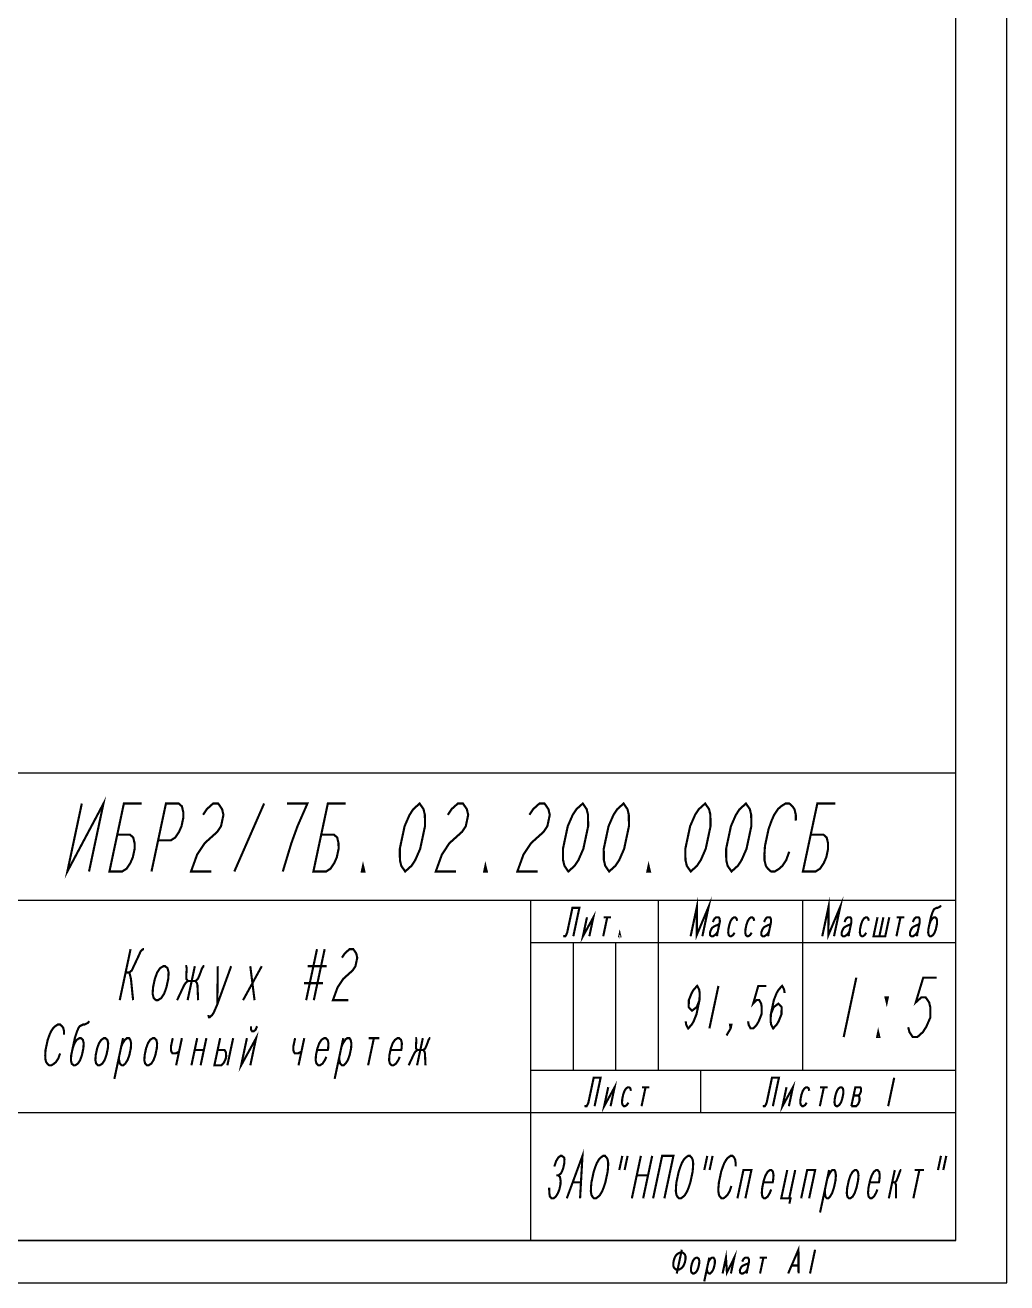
# Model space of a CAD drawing. Header units: millimetres. Extents: x 0 to 841, y 0 to 594.
# Drawn here: x 725.5 to 841, y 0 to 148 of the extents above; entities that cross this region are included whole.
import ezdxf

# ---------------------------------------------------------------- set-up
doc = ezdxf.new("R2010")
doc.units = ezdxf.units.MM
doc.header["$LTSCALE"] = 46.255
doc.layers.get('0').update_dxf_attribs({"linetype": 'CONTINUOUS'})

msp = doc.modelspace()

# ---------------------------------------------------------------- linework, layer by layer
at = {"color": 7, "linetype": 'Continuous'}
for p, q in [((841, 0), (841, 594)), ((835, 5), (835, 589)), ((835, 60), (650, 60)), ((835, 5), (835, 60)), ((835, 45), (650, 45)), ((785, 5), (785, 45)), ((800, 25), (800, 45)), ((817, 25), (817, 45)), ((835, 40), (785, 40)), ((790, 25), (790, 40)), ((795, 25), (795, 40)), ((835, 25), (785, 25)), ((805, 20), (805, 25)), ((835, 20), (650, 20)), ((20, 5), (835, 5)), ((835, 5), (650, 5)), ((0, 0), (841, 0))]:
    msp.add_line(p, q, dxfattribs=at)
at = {"color": 2, "linetype": 'Continuous', "const_width": 0.25}
for points in [[(732.1504541, 56.4106324), (730.4499751, 48.4106353), (734.700454, 56.4106324), (732.999975, 48.4106353)], [(736.3210626, 52.7439746), (737.8210958, 52.7439746), (738.2002233, 52.4106339), (738.3585268, 51.7439653), (738.3668423, 51.0773096), (738.1542825, 50.0773003), (737.8625709, 49.4106382), (737.4208713, 48.7439696), (736.9000201, 48.4106353), (735.3999869, 48.4106353), (737.1004659, 56.4106324), (739.2004507, 56.4106324)], [(741.1293508, 52.077306), (742.6293839, 52.077306), (743.1502352, 52.4106339), (743.5919347, 53.0773024), (743.8836463, 53.743971), (744.0962062, 54.7439674), (744.0878906, 55.410636), (743.9295872, 56.0773046), (743.5504596, 56.4106324), (742.0504778, 56.4106324), (740.3499988, 48.4106353)], [(746.4170664, 55.0773081), (746.8587659, 55.7439767), (747.6004413, 56.4106324), (748.2004443, 56.4106324), (748.6587236, 55.7439767), (748.817027, 55.0773081), (748.533631, 53.743971), (748.0919315, 53.0773024), (747.3502048, 52.4106339), (746.6085294, 51.7439653), (745.7251304, 50.410641), (744.9999835, 48.4106353), (747.3999954, 48.4106353)], [(750.0999832, 48.4106353), (753.6004712, 56.4106324)], [(755.799986, 48.4106353), (756.8085289, 51.7439653), (757.5336245, 53.743971), (758.1170477, 55.0773081), (758.7004709, 56.4106324), (756.300459, 56.4106324)], [(760.3210796, 52.7439746), (761.8210614, 52.7439746), (762.2002403, 52.4106339), (762.3585438, 51.7439653), (762.366808, 51.0773096), (762.1542481, 50.0773003), (761.8625365, 49.4106382), (761.420837, 48.7439696), (760.8999857, 48.4106353), (759.4000039, 48.4106353), (761.1004316, 56.4106324), (763.2004677, 56.4106324)], [(770.2000064, 48.4106353), (769.7417271, 49.0773039), (769.5834236, 49.7439724), (769.5667925, 51.0773096), (770.133636, 53.743971), (770.7170592, 55.0773081), (771.1587587, 55.7439767), (771.9004341, 56.4106324), (772.3587647, 55.7439767), (772.5170682, 55.0773081), (772.5336479, 53.743971), (771.9668045, 51.0773096), (771.3834326, 49.7439724), (770.9416818, 49.0773039), (770.2000064, 48.4106353)], [(775.217056, 55.0773081), (775.6587555, 55.7439767), (776.4004308, 56.4106324), (777.0004338, 56.4106324), (777.4587645, 55.7439767), (777.6170679, 55.0773081), (777.3336205, 53.743971), (776.891921, 53.0773024), (776.1502457, 52.4106339), (775.408519, 51.7439653), (774.5251199, 50.410641), (773.8000244, 48.4106353), (776.199985, 48.4106353)], [(784.8170525, 55.0773081), (785.258752, 55.7439767), (786.0004274, 56.4106324), (786.6004304, 56.4106324), (787.058761, 55.7439767), (787.2170645, 55.0773081), (786.9336171, 53.743971), (786.4919175, 53.0773024), (785.7502422, 52.4106339), (785.0085155, 51.7439653), (784.1251165, 50.410641), (783.4000209, 48.4106353), (785.7999815, 48.4106353)], [(789.3999995, 48.4106353), (788.9417202, 49.0773039), (788.7834167, 49.7439724), (788.7668369, 51.0773096), (789.333629, 53.743971), (789.9170522, 55.0773081), (790.3587518, 55.7439767), (791.1004271, 56.4106324), (791.5587578, 55.7439767), (791.7170612, 55.0773081), (791.733641, 53.743971), (791.1667975, 51.0773096), (790.5834257, 49.7439724), (790.1417261, 49.0773039), (789.3999995, 48.4106353)], [(794.2000234, 48.4106353), (793.7416927, 49.0773039), (793.5833893, 49.7439724), (793.5668095, 51.0773096), (794.133653, 53.743971), (794.7170248, 55.0773081), (795.1587244, 55.7439767), (795.900451, 56.4106324), (796.3587303, 55.7439767), (796.5170338, 55.0773081), (796.5336136, 53.743971), (795.9668215, 51.0773096), (795.3833983, 49.7439724), (794.9416987, 49.0773039), (794.2000234, 48.4106353)], [(803.8000199, 48.4106353), (803.3416893, 49.0773039), (803.1833858, 49.7439724), (803.166806, 51.0773096), (803.7336495, 53.743971), (804.3170214, 55.0773081), (804.7587722, 55.7439767), (805.5004476, 56.4106324), (805.9587269, 55.7439767), (806.1170303, 55.0773081), (806.1336101, 53.743971), (805.566818, 51.0773096), (804.9833948, 49.7439724), (804.5416953, 49.0773039), (803.8000199, 48.4106353)], [(808.5999925, 48.4106353), (808.1417132, 49.0773039), (807.9834097, 49.7439724), (807.96683, 51.0773096), (808.5336221, 53.743971), (809.1170453, 55.0773081), (809.5587448, 55.7439767), (810.3004715, 56.4106324), (810.7587508, 55.7439767), (810.9170543, 55.0773081), (810.933634, 53.743971), (810.3668419, 51.0773096), (809.7834187, 49.7439724), (809.3417192, 49.0773039), (808.5999925, 48.4106353)], [(816.1753575, 54.4106396), (816.1670419, 55.0773081), (816.0087385, 55.7439767), (815.7795988, 56.0773046), (815.4004713, 56.4106324), (814.9504562, 56.4106324), (814.4296049, 56.0773046), (814.0587416, 55.7439767), (813.6170421, 55.0773081), (813.3253304, 54.4106396), (812.9627827, 53.4106431), (812.5376629, 51.4106374), (812.4750909, 50.410641), (812.4834065, 49.7439724), (812.64171, 49.0773039), (812.8708496, 48.7439696), (813.2499772, 48.4106353), (813.6999922, 48.4106353), (814.2208435, 48.7439696), (814.5917068, 49.0773039), (815.0334064, 49.7439724), (815.3959542, 50.7439689)], [(817.9210587, 52.7439746), (819.4210919, 52.7439746), (819.8002194, 52.4106339), (819.9585229, 51.7439653), (819.9668384, 51.0773096), (819.7542786, 50.0773003), (819.462567, 49.4106382), (819.0208674, 48.7439696), (818.5000162, 48.4106353), (816.999983, 48.4106353), (818.700462, 56.4106324), (820.8004468, 56.4106324)], [(765.3999825, 48.4106353), (765.1000067, 48.4106353), (765.241679, 49.0773039), (765.3999825, 48.4106353)], [(779.8000029, 48.4106353), (779.4999758, 48.4106353), (779.6416995, 49.0773039), (779.8000029, 48.4106353)], [(798.999996, 48.4106353), (798.7000201, 48.4106353), (798.8416925, 49.0773039), (798.999996, 48.4106353)], [(803.7890865, 40.7875778), (804.5308132, 44.2771645), (804.509665, 40.9271649), (805.9126833, 44.2771645), (805.1709567, 40.7875778)], [(819.2790602, 40.7875778), (820.0207869, 44.2771645), (819.99969, 40.9271649), (821.402657, 44.2771645), (820.6609304, 40.7875778)], [(831.8870279, 42.1834099), (832.0388124, 42.6021647), (832.2238077, 42.8813324), (832.4419113, 43.020913), (832.5675172, 43.020913), (832.7262827, 42.8813324), (832.7926017, 42.6021647), (832.7663718, 42.1834099), (832.6476956, 41.6250809), (832.4958597, 41.2063326), (832.3109157, 40.9271649), (832.0928121, 40.7875778), (831.9672062, 40.7875778), (831.8084408, 40.9271649), (831.7421217, 41.2063326), (831.7683516, 41.6250809), (831.8870279, 42.1834099), (832.0650423, 43.020913), (832.2464958, 43.5792484), (832.3686626, 43.8584097), (832.4611603, 43.9979968), (832.7420411, 44.1375774), (832.8676984, 44.1375774), (833.1486306, 44.2771645), (833.2410769, 44.4167451)], [(788.8865398, 40.9271649), (788.9196993, 40.7875778), (789.0453052, 40.7875778), (789.1378029, 40.9271649), (789.2599697, 41.2063326), (789.8830201, 44.1375774), (790.6995867, 44.1375774), (789.9874778, 40.7875778)], [(791.5928412, 43.020913), (791.1181362, 40.7875778), (792.3465793, 43.020913), (791.8718742, 40.7875778)], [(793.9797126, 43.020913), (793.5050075, 40.7875778)], [(793.540015, 43.020913), (794.4194102, 43.020913)], [(806.4063294, 42.4625776), (806.5284962, 42.7417453), (806.6209938, 42.8813324), (806.7762688, 43.020913), (807.0903092, 43.020913), (807.1862974, 42.8813324), (807.2194569, 42.7417453), (807.2228961, 42.4625776), (806.8965363, 40.9271649), (806.9296959, 40.7875778)], [(809.2625674, 42.6021647), (809.1962997, 42.8813324), (809.0375342, 43.020913), (808.911877, 43.020913), (808.6937734, 42.8813324), (808.5088294, 42.6021647), (808.3569936, 42.1834099), (808.2383173, 41.6250809), (808.2121387, 41.2063326), (808.2784065, 40.9271649), (808.4371719, 40.7875778), (808.5628292, 40.7875778), (808.7809327, 40.9271649), (808.9658768, 41.2063326)], [(811.2725698, 42.6021647), (811.206302, 42.8813324), (811.0475366, 43.020913), (810.9218793, 43.020913), (810.7037758, 42.8813324), (810.5188317, 42.6021647), (810.3669959, 42.1834099), (810.2483196, 41.6250809), (810.2221411, 41.2063326), (810.2884088, 40.9271649), (810.4471743, 40.7875778), (810.5728315, 40.7875778), (810.7909351, 40.9271649), (810.9758791, 41.2063326)], [(812.4363364, 42.4625776), (812.5585031, 42.7417453), (812.6510008, 42.8813324), (812.8062758, 43.020913), (813.1203162, 43.020913), (813.2163043, 42.8813324), (813.2494125, 42.7417453), (813.252903, 42.4625776), (812.9265433, 40.9271649), (812.9597028, 40.7875778)], [(821.8963544, 42.4625776), (822.0185212, 42.7417453), (822.1109675, 42.8813324), (822.2662938, 43.020913), (822.5803342, 43.020913), (822.6762711, 42.8813324), (822.7094306, 42.7417453), (822.7129211, 42.4625776), (822.3865613, 40.9271649), (822.4196696, 40.7875778)], [(824.7525925, 42.6021647), (824.6862734, 42.8813324), (824.5275079, 43.020913), (824.401902, 43.020913), (824.1837985, 42.8813324), (823.9988031, 42.6021647), (823.8470186, 42.1834099), (823.7283423, 41.6250809), (823.7021124, 41.2063326), (823.7684315, 40.9271649), (823.927197, 40.7875778), (824.0528029, 40.7875778), (824.2709064, 40.9271649), (824.4559018, 41.2063326)], [(825.7837722, 43.020913), (825.3090671, 40.7875778), (826.6909373, 40.7875778), (827.1656424, 43.020913)], [(826.474733, 43.020913), (825.9999766, 40.7875778)], [(828.4847353, 43.020913), (828.0099789, 40.7875778)], [(828.0450377, 43.020913), (828.9243816, 43.020913)], [(829.9363637, 42.4625776), (830.0584791, 42.7417453), (830.1509768, 42.8813324), (830.3062518, 43.020913), (830.6203435, 43.020913), (830.7162803, 42.8813324), (830.7494399, 42.7417453), (830.7529304, 42.4625776), (830.4265193, 40.9271649), (830.4596788, 40.7875778)], [(795.5150098, 40.7875778), (795.3893526, 40.7875778), (795.4486907, 41.0667455), (795.5150098, 40.7875778)], [(807.193227, 42.322997), (807.1007806, 42.1834099), (806.7570198, 42.0438293), (806.4760876, 41.9042486), (806.3208127, 41.7646616), (806.228315, 41.6250809), (806.1061996, 41.3459132), (806.0765305, 41.2063326), (806.0799697, 40.9271649), (806.2387351, 40.7875778), (806.4271696, 40.7875778), (806.6452732, 40.9271649), (806.8005995, 41.0667455), (806.9855435, 41.3459132)], [(813.2232339, 42.322997), (813.1307363, 42.1834099), (812.7870268, 42.0438293), (812.5060946, 41.9042486), (812.3508196, 41.7646616), (812.258322, 41.6250809), (812.1361552, 41.3459132), (812.1064861, 41.2063326), (812.1099766, 40.9271649), (812.2687421, 40.7875778), (812.4571766, 40.7875778), (812.6752802, 40.9271649), (812.8306064, 41.0667455), (813.0155505, 41.3459132)], [(822.683252, 42.322997), (822.5907543, 42.1834099), (822.2470449, 42.0438293), (821.9661127, 41.9042486), (821.8107864, 41.7646616), (821.71834, 41.6250809), (821.5961733, 41.3459132), (821.5665042, 41.2063326), (821.5699947, 40.9271649), (821.7287601, 40.7875778), (821.9171946, 40.7875778), (822.1352982, 40.9271649), (822.2905732, 41.0667455), (822.4755685, 41.3459132)], [(830.7232613, 42.322997), (830.6307636, 42.1834099), (830.2870028, 42.0438293), (830.0061219, 41.9042486), (829.8507957, 41.7646616), (829.7583493, 41.6250809), (829.6361826, 41.3459132), (829.6065135, 41.2063326), (829.610004, 40.9271649), (829.7687694, 40.7875778), (829.9572039, 40.7875778), (830.1753075, 40.9271649), (830.3305825, 41.0667455), (830.5155778, 41.3459132)], [(737.8878255, 39.2667558), (736.6125176, 33.266758)], [(737.3033243, 36.5167528), (737.7532881, 36.5167528), (738.0314484, 36.7667583), (738.8534048, 38.5167585), (739.0721757, 39.0167567), (739.350336, 39.2667558), (739.4628526, 39.2667558)], [(759.825329, 39.2667558), (758.5500211, 33.266758)], [(760.7253591, 39.2667558), (759.4499999, 33.266758)], [(762.762772, 38.2667529), (763.0940594, 38.7667576), (763.6503288, 39.2667558), (764.1003439, 39.2667558), (764.4440533, 38.7667576), (764.5627809, 38.2667529), (764.3502211, 37.2667565), (764.0189336, 36.7667583), (763.4626642, 36.2667537), (762.9063949, 35.7667555), (762.2438199, 34.7667526), (761.7000239, 33.266758), (763.4999816, 33.266758)], [(740.7439095, 35.7667555), (741.0158076, 36.5167528), (741.347095, 37.0167574), (741.7377206, 37.2667565), (741.9627025, 37.2667565), (742.2470739, 37.0167574), (742.3658015, 36.5167528), (742.3188853, 35.7667555), (742.1063254, 34.7667526), (741.8344274, 34.0167553), (741.50314, 33.5167571), (741.1125143, 33.266758), (740.8874811, 33.266758), (740.6031611, 33.5167571), (740.4844335, 34.0167553), (740.5313497, 34.7667526), (740.7439095, 35.7667555)], [(744.3252432, 37.2667565), (744.4377084, 37.2667565), (744.4970979, 37.0167574), (744.4501818, 36.2667537), (744.4563928, 35.7667555), (744.6282475, 35.5167563), (745.5282776, 35.5167563), (745.8063867, 35.7667555), (746.0251575, 36.2667537), (746.2971069, 37.0167574), (746.4627506, 37.2667565), (746.5752159, 37.2667565)], [(745.4502039, 37.2667565), (744.971957, 35.0167581), (744.6000157, 33.266758)], [(747.0405275, 31.5167578), (747.0998656, 31.2667523), (747.2123822, 31.2667523), (747.4905425, 31.5167578), (747.6561863, 31.7667569), (748.093728, 32.7667533), (749.7252187, 37.2667565)], [(748.150243, 37.2667565), (748.093728, 32.7667533)], [(751.1250033, 33.266758), (753.3252367, 37.2667565)], [(751.9752428, 37.2667565), (752.4749972, 33.266758)], [(758.7252123, 37.2667565), (760.9752363, 37.2667565)], [(737.7532881, 36.5167528), (737.8126776, 36.2667537), (737.9314052, 35.7667555), (738.1874933, 33.266758)], [(743.3624871, 33.266758), (744.1844948, 35.0167581), (744.3501385, 35.2667572), (744.6282475, 35.5167563)], [(745.5282776, 35.5167563), (745.7001324, 35.2667572), (745.7594705, 35.0167581), (745.837493, 33.266758)], [(823.2878748, 35.9218058), (821.800007, 28.9218052)], [(832.7378834, 35.9218058), (831.1629076, 35.9218058), (830.2804325, 33.0051389), (830.9294562, 33.5884723), (831.4544139, 33.5884723), (831.8554596, 33.0051389), (831.9939495, 32.4218055), (832.008476, 31.2551387), (831.4979935, 30.088472), (831.1114744, 29.5051386), (830.462502, 28.9218052), (829.937493, 28.9218052), (829.5364986, 29.5051386), (829.3979574, 30.088472)], [(758.3000925, 35.2667572), (760.5501166, 35.2667572)], [(804.8335095, 33.2774796), (804.5001175, 32.4441471), (803.9428215, 32.0274841), (803.562616, 32.4441471), (803.5835076, 33.2774796), (803.9168996, 34.1108121), (804.1616951, 34.5274816), (804.5627921, 34.944151), (804.786696, 34.5274816), (804.8544011, 34.1108121), (804.8335095, 33.2774796), (804.4792773, 31.6108146), (804.1458853, 30.7774821), (803.9010898, 30.3608127), (803.4999927, 29.9441497), (803.2760888, 30.3608127), (803.2083838, 30.7774821)], [(807.062796, 34.944151), (805.9999966, 29.9441497)], [(812.6878048, 34.944151), (811.7503033, 34.944151), (811.1512243, 32.8608166), (811.55227, 33.2774796), (811.8647705, 33.2774796), (812.0887258, 32.8608166), (812.1563795, 32.4441471), (812.1354879, 31.6108146), (811.8021472, 30.7774821), (811.5573004, 30.3608127), (811.1562547, 29.9441497), (810.8437542, 29.9441497), (810.619799, 30.3608127), (810.5521453, 30.7774821)], [(813.2292396, 31.6108146), (813.5626317, 32.4441471), (814.1199789, 32.8608166), (814.5001331, 32.4441471), (814.4792416, 31.6108146), (814.1459009, 30.7774821), (813.9010541, 30.3608127), (813.5000084, 29.9441497), (813.2760531, 30.3608127), (813.2083994, 30.7774821), (813.2292396, 31.6108146), (813.5835232, 33.2774796), (813.9169152, 34.1108121), (814.1617107, 34.5274816), (814.5628077, 34.944151), (814.7867117, 34.5274816), (814.8544167, 34.1108121)], [(826.9919398, 33.5884723), (826.8679251, 33.0051389), (826.7294352, 33.5884723), (826.9919398, 33.5884723)], [(730.0652012, 29.199202), (730.0602221, 29.5992018), (729.9652606, 29.9992017), (729.827746, 30.1991984), (729.6002489, 30.3992015), (729.3302501, 30.3992015), (729.0177496, 30.1991984), (728.7952316, 29.9992017), (728.5302119, 29.5992018), (728.355226, 29.199202), (728.1376871, 28.599199), (727.8826255, 27.3991994), (727.8450515, 26.7992028), (727.8500306, 26.399203), (727.9450435, 25.9992031), (728.0825067, 25.7992), (728.3100038, 25.5992033), (728.5800026, 25.5992033), (728.8925031, 25.7992), (729.1150211, 25.9992031), (729.3800408, 26.399203), (729.5975797, 26.9991996)], [(731.0751301, 27.5992026), (731.292669, 28.1991991), (731.5576887, 28.599199), (731.8701892, 28.7992021), (732.0502055, 28.7992021), (732.2776512, 28.599199), (732.3726641, 28.1991991), (732.3350901, 27.5992026), (732.1650833, 26.7992028), (731.9475444, 26.1991999), (731.6825247, 25.7992), (731.3700242, 25.5992033), (731.1900079, 25.5992033), (730.9625108, 25.7992), (730.8675493, 26.1991999), (730.9050719, 26.7992028), (731.0751301, 27.5992026), (731.3301917, 28.7992021), (731.5902323, 29.5992018), (731.7652695, 29.9992017), (731.8977537, 30.1991984), (732.300288, 30.3992015), (732.480253, 30.3992015), (732.8827873, 30.5991983), (733.0152715, 30.7992014)], [(752.0577823, 30.1991984), (752.0627614, 29.7991985), (752.2002247, 29.5992018), (752.380241, 29.5992018), (752.602759, 29.7991985), (752.7777449, 30.1991984)], [(808.5000005, 29.9441497), (808.4322955, 30.3608127), (808.5885458, 30.3608127), (808.5000005, 29.9441497), (808.0103583, 29.1108172)], [(825.9999766, 28.9218052), (825.7375234, 28.9218052), (825.8614867, 29.5051386), (825.9999766, 28.9218052)], [(733.9551342, 27.5992026), (734.1726218, 28.1991991), (734.4376928, 28.599199), (734.7501933, 28.7992021), (734.9301583, 28.7992021), (735.1576553, 28.599199), (735.2526682, 28.1991991), (735.2150942, 27.5992026), (735.0450874, 26.7992028), (734.8275485, 26.1991999), (734.5625287, 25.7992), (734.2499769, 25.5992033), (734.070012, 25.5992033), (733.8425149, 25.7992), (733.7475533, 26.1991999), (733.785076, 26.7992028), (733.9551342, 27.5992026)], [(737.000166, 28.7992021), (735.9799197, 23.9992039)], [(736.7876061, 27.7991993), (736.9626434, 28.1991991), (737.2276631, 28.599199), (737.4501811, 28.7992021), (737.7201799, 28.7992021), (737.8576945, 28.599199), (737.952656, 28.1991991), (737.9151334, 27.5992026), (737.7450752, 26.7992028), (737.5275363, 26.1991999), (737.2625165, 25.7992), (737.0399985, 25.5992033), (736.8599822, 25.5992033), (736.6325365, 25.7992), (736.5375236, 26.1991999), (736.5325446, 26.5991997)], [(739.715091, 27.5992026), (739.9326299, 28.1991991), (740.1976497, 28.599199), (740.5102015, 28.7992021), (740.6901664, 28.7992021), (740.9176635, 28.599199), (741.0126251, 28.1991991), (740.9751024, 27.5992026), (740.8050443, 26.7992028), (740.5875566, 26.1991999), (740.3225369, 25.7992), (740.0099851, 25.5992033), (739.8300201, 25.5992033), (739.6025231, 25.7992), (739.5075102, 26.1991999), (739.5450842, 26.7992028), (739.715091, 27.5992026)], [(742.8501567, 28.7992021), (742.6376481, 27.7991993), (742.6426272, 27.3991994), (742.690108, 27.1992027), (742.8275712, 26.9991996), (743.1876038, 26.9991996), (743.5900868, 27.1992027)], [(743.9302031, 28.7992021), (743.2500218, 25.5992033)], [(745.7301608, 28.7992021), (745.0499794, 25.5992033)], [(746.8101559, 28.7992021), (746.1299745, 25.5992033)], [(748.4301999, 28.7992021), (747.7500186, 25.5992033), (748.5600149, 25.5992033), (748.7825329, 25.7992), (748.9150171, 25.9992031), (749.0900543, 26.399203), (749.132556, 26.5991997), (749.127577, 26.9991996), (749.0800962, 27.1992027), (748.9425816, 27.3991994), (748.1325853, 27.3991994)], [(749.9601588, 28.7992021), (749.2799774, 25.5992033)], [(751.5802028, 28.7992021), (750.9000214, 25.5992033), (752.6601979, 28.7992021), (751.9800165, 25.5992033)], [(757.2501771, 28.7992021), (757.0376172, 27.7991993), (757.0425963, 27.3991994), (757.0900771, 27.1992027), (757.2275917, 26.9991996), (757.5875729, 26.9991996), (757.9901072, 27.1992027)], [(758.3301722, 28.7992021), (757.6499909, 25.5992033)], [(760.9225712, 26.5991997), (760.7475339, 26.1991999), (760.4825142, 25.7992), (760.1700137, 25.5992033), (759.9899974, 25.5992033), (759.7625004, 25.7992), (759.6675388, 26.1991999), (759.7050615, 26.7992028), (759.8751196, 27.5992026), (760.0926586, 28.1991991), (760.3576783, 28.599199), (760.6701788, 28.7992021), (760.8501951, 28.7992021), (761.0776921, 28.599199), (761.1726537, 28.1991991), (761.135131, 27.5992026), (761.092578, 27.3991994), (759.8326179, 27.3991994)], [(762.9202028, 28.7992021), (761.8999052, 23.9992039)], [(762.7076429, 27.7991993), (762.8826288, 28.1991991), (763.1476486, 28.599199), (763.3701666, 28.7992021), (763.6401653, 28.7992021), (763.7776799, 28.599199), (763.8726415, 28.1991991), (763.8351188, 27.5992026), (763.6650607, 26.7992028), (763.4475217, 26.1991999), (763.182502, 25.7992), (762.959984, 25.5992033), (762.780019, 25.5992033), (762.552522, 25.7992), (762.4575091, 26.1991999), (762.4525814, 26.5991997)], [(766.5201694, 28.7992021), (765.8399881, 25.5992033)], [(765.8901894, 28.7992021), (767.1502008, 28.7992021)], [(769.5625321, 26.5991997), (769.3875462, 26.1991999), (769.1225265, 25.7992), (768.8099747, 25.5992033), (768.6300097, 25.5992033), (768.4025126, 25.7992), (768.3075511, 26.1991999), (768.3450737, 26.7992028), (768.5151319, 27.5992026), (768.7326708, 28.1991991), (768.9976906, 28.599199), (769.310191, 28.7992021), (769.490156, 28.7992021), (769.7176531, 28.599199), (769.812666, 28.1991991), (769.775092, 27.5992026), (769.7325903, 27.3991994), (768.4725789, 27.3991994)], [(771.3801988, 28.7992021), (771.4701813, 28.7992021), (771.517662, 28.599199), (771.4801394, 27.9992024), (771.4851185, 27.5992026), (771.6225817, 27.3991994), (772.3425956, 27.3991994), (772.5651136, 27.5992026), (772.7401508, 27.9992024), (772.9576898, 28.599199), (773.090174, 28.7992021), (773.1801564, 28.7992021)], [(772.2801776, 28.7992021), (771.8975596, 26.9991996), (771.5999963, 25.5992033)], [(745.4325975, 27.3991994), (746.5125926, 27.3991994)], [(770.6099836, 25.5992033), (771.2675795, 26.9991996), (771.4001151, 27.1992027), (771.6225817, 27.3991994)], [(772.3425956, 27.3991994), (772.4801102, 27.1992027), (772.5275909, 26.9991996), (772.5900089, 25.5992033)], [(791.3865437, 20.9271657), (791.4197032, 20.7875786), (791.5453091, 20.7875786), (791.6378068, 20.9271657), (791.7599222, 21.206327), (792.383024, 24.1375782), (793.1995393, 24.1375782), (792.4874817, 20.7875786)], [(794.0928452, 23.0209138), (793.6181401, 20.7875786), (794.8465832, 23.0209138), (794.3718781, 20.7875786)], [(812.3665268, 20.9271657), (812.3996863, 20.7875786), (812.5252922, 20.7875786), (812.6177899, 20.9271657), (812.7399567, 21.206327), (813.3630071, 24.1375782), (814.1795737, 24.1375782), (813.4675161, 20.7875786)], [(815.0728282, 23.0209138), (814.5981232, 20.7875786), (815.8265663, 23.0209138), (815.3518612, 20.7875786)], [(827.7470637, 24.1375782), (827.0350061, 20.7875786)], [(796.7675783, 22.6021655), (796.7013105, 22.8813268), (796.5425451, 23.0209138), (796.4168879, 23.0209138), (796.1987843, 22.8813268), (796.0138403, 22.6021655), (795.8620045, 22.1834107), (795.7433282, 21.6250817), (795.7171496, 21.206327), (795.7834174, 20.9271657), (795.9421828, 20.7875786), (796.0677887, 20.7875786), (796.2859436, 20.9271657), (796.4708876, 21.206327)], [(798.4897188, 23.0209138), (798.0150137, 20.7875786)], [(798.0500212, 23.0209138), (798.9294164, 23.0209138)], [(817.7475614, 22.6021655), (817.6812936, 22.8813268), (817.5225282, 23.0209138), (817.3969223, 23.0209138), (817.1787674, 22.8813268), (816.9938234, 22.6021655), (816.8419875, 22.1834107), (816.7233113, 21.6250817), (816.6971327, 21.206327), (816.7634005, 20.9271657), (816.9221659, 20.7875786), (817.0478231, 20.7875786), (817.2659267, 20.9271657), (817.4508707, 21.206327)], [(819.4697019, 23.0209138), (818.9949968, 20.7875786)], [(819.0300043, 23.0209138), (819.9093995, 23.0209138)], [(820.8619922, 22.1834107), (821.013828, 22.6021655), (821.198772, 22.8813268), (821.4168756, 23.0209138), (821.5425328, 23.0209138), (821.7012983, 22.8813268), (821.767566, 22.6021655), (821.7413875, 22.1834107), (821.6227112, 21.6250817), (821.4708754, 21.206327), (821.2859313, 20.9271657), (821.0678278, 20.7875786), (820.9421705, 20.7875786), (820.7834051, 20.9271657), (820.7171373, 21.206327), (820.7433159, 21.6250817), (820.8619922, 22.1834107)], [(822.7009611, 20.7875786), (823.1756661, 23.0209138), (823.7409697, 23.0209138), (823.8369065, 22.8813268), (823.840397, 22.6021655), (823.8107279, 22.4625784), (823.6885612, 22.1834107), (823.5332862, 22.0438301), (822.9679827, 22.0438301)], [(822.7009611, 20.7875786), (823.2662646, 20.7875786), (823.4215396, 20.9271657), (823.5140372, 21.0667463), (823.6361526, 21.345914), (823.6658217, 21.4854947), (823.6623826, 21.7646624), (823.629223, 21.904243), (823.5332862, 22.0438301)], [(787.750235, 13.6941499), (787.9612037, 14.3191509), (788.2059991, 14.7358139), (788.4846728, 14.9441455), (788.640923, 14.9441455), (788.9091252, 14.7358139), (788.9429521, 14.5274824), (788.932532, 14.110813), (788.7996885, 13.485812), (788.6329668, 13.0691489), (788.5105947, 12.8608174), (788.2319211, 12.6524795), (787.9975457, 12.6524795)], [(789.2187512, 9.9441505), (791.0628018, 14.9441455), (790.7812537, 9.9441505)], [(792.3829727, 13.0691489), (792.1172856, 11.819147), (792.0625673, 11.194146), (792.0521472, 10.777483), (792.1198008, 10.3608135), (792.2318041, 10.152482), (792.4218812, 9.9441505), (792.6562566, 9.9441505), (792.9349302, 10.152482), (793.1354274, 10.3608135), (793.3802742, 10.777483), (793.5469446, 11.194146), (793.7579132, 11.819147), (794.0236002, 13.0691489), (794.0783186, 13.6941499), (794.08879, 14.110813), (794.021085, 14.5274824), (793.9091331, 14.7358139), (793.719056, 14.9441455), (793.4846806, 14.9441455), (793.206007, 14.7358139), (793.0054584, 14.5274824), (792.760663, 14.110813), (792.5939413, 13.6941499), (792.3829727, 13.0691489)], [(795.7502578, 14.9441455), (795.3960256, 13.2774805)], [(796.3752588, 14.9441455), (796.0210266, 13.2774805)], [(797.9377612, 14.9441455), (796.8750132, 9.9441505)], [(799.2658883, 14.9441455), (798.2031403, 9.9441505)], [(799.3750171, 9.9441505), (800.4377651, 14.9441455), (801.7658922, 14.9441455), (800.7031442, 9.9441505)], [(802.3829883, 13.0691489), (802.1173013, 11.819147), (802.0625829, 11.194146), (802.0521115, 10.777483), (802.1198165, 10.3608135), (802.2317684, 10.152482), (802.4218969, 9.9441505), (802.6562722, 9.9441505), (802.9348945, 10.152482), (803.1354431, 10.3608135), (803.3802385, 10.777483), (803.5469602, 11.194146), (803.7579288, 11.819147), (804.0236158, 13.0691489), (804.0783342, 13.6941499), (804.0887543, 14.110813), (804.0211006, 14.5274824), (803.9091487, 14.7358139), (803.7190203, 14.9441455), (803.4846449, 14.9441455), (803.2060226, 14.7358139), (803.0054741, 14.5274824), (802.7606273, 14.110813), (802.5939569, 13.6941499), (802.3829883, 13.0691489)], [(805.7502734, 14.9441455), (805.3960412, 13.2774805)], [(806.3752744, 14.9441455), (806.0210422, 13.2774805)], [(809.078342, 13.6941499), (809.0887621, 14.110813), (809.0211085, 14.5274824), (808.9091052, 14.7358139), (808.7190281, 14.9441455), (808.4846527, 14.9441455), (808.2059791, 14.7358139), (808.0054819, 14.5274824), (807.7606351, 14.110813), (807.5939647, 13.6941499), (807.3829961, 13.0691489), (807.1173091, 11.819147), (807.0625907, 11.194146), (807.0521193, 10.777483), (807.1198243, 10.3608135), (807.2317762, 10.152482), (807.4218533, 9.9441505), (807.6562287, 9.9441505), (807.9349023, 10.152482), (808.1354509, 10.3608135), (808.3802463, 10.777483), (808.591215, 11.402484)], [(833.2502651, 14.9441455), (832.8960328, 13.2774805)], [(833.8752661, 14.9441455), (833.5210338, 13.2774805)], [(809.2968563, 9.9441505), (810.0053721, 13.2774805), (810.9428735, 13.2774805), (810.2343577, 9.9441505)], [(813.2683022, 10.9858145), (813.1015805, 10.5691515), (812.856785, 10.152482), (812.5781114, 9.9441505), (812.4218611, 9.9441505), (812.2317841, 10.152482), (812.164079, 10.5691515), (812.2187974, 11.194146), (812.3959392, 12.0274849), (812.6069078, 12.6524795), (812.8517546, 13.0691489), (813.130377, 13.2774805), (813.2866272, 13.2774805), (813.4767556, 13.0691489), (813.5444093, 12.6524795), (813.4896909, 12.0274849), (813.445444, 11.819147), (812.3516923, 11.819147)], [(815.1616301, 13.2774805), (814.4531143, 9.9441505), (815.546866, 9.9441505), (815.4140225, 9.3191495)], [(815.3906158, 9.9441505), (816.0991316, 13.2774805)], [(816.796868, 9.9441505), (817.5053838, 13.2774805), (818.4428853, 13.2774805), (817.7343694, 9.9441505)], [(820.0835128, 13.2774805), (819.0207134, 8.2774791)], [(819.8621241, 12.2358165), (820.0287944, 12.6524795), (820.2735899, 13.0691489), (820.4741384, 13.2774805), (820.7085138, 13.2774805), (820.8204658, 13.0691489), (820.8881708, 12.6524795), (820.8334524, 12.0274849), (820.6563106, 11.194146), (820.445342, 10.5691515), (820.2005465, 10.152482), (819.999998, 9.9441505), (819.8437477, 9.9441505), (819.6536707, 10.152482), (819.5859656, 10.5691515), (819.5964371, 10.9858145)], [(822.3959548, 12.0274849), (822.6069235, 12.6524795), (822.8517189, 13.0691489), (823.1303926, 13.2774805), (823.2866428, 13.2774805), (823.4767199, 13.0691489), (823.5444249, 12.6524795), (823.4897065, 12.0274849), (823.3125648, 11.194146), (823.1015961, 10.5691515), (822.8568007, 10.152482), (822.578127, 9.9441505), (822.4218768, 9.9441505), (822.2317997, 10.152482), (822.1640947, 10.5691515), (822.218813, 11.194146), (822.3959548, 12.0274849)], [(825.7682704, 10.9858145), (825.6016, 10.5691515), (825.3568046, 10.152482), (825.0781309, 9.9441505), (824.9218807, 9.9441505), (824.7318036, 10.152482), (824.6640986, 10.5691515), (824.718817, 11.194146), (824.8959587, 12.0274849), (825.1069274, 12.6524795), (825.3517228, 13.0691489), (825.6303965, 13.2774805), (825.7866467, 13.2774805), (825.9767238, 13.0691489), (826.0444288, 12.6524795), (825.9897104, 12.0274849), (825.9454122, 11.819147), (824.8516605, 11.819147)], [(827.8178999, 13.2774805), (827.1093841, 9.9441505)], [(827.5079146, 11.819147), (827.6641649, 11.819147), (827.8204151, 11.819147), (828.0209636, 12.0274849), (828.187634, 12.444148), (828.3986026, 13.0691489), (828.521026, 13.2774805), (828.5991511, 13.2774805)], [(830.7085294, 13.2774805), (830.0000136, 9.9441505)], [(830.1616536, 13.2774805), (831.2554053, 13.2774805)], [(787.1406846, 11.194146), (787.1640913, 10.5691515), (787.2317963, 10.152482), (787.4218734, 9.9441505), (787.6562488, 9.9441505), (787.9349224, 10.152482), (788.1797179, 10.5691515), (788.3463882, 10.9858145), (788.4792831, 11.6108155), (788.4897032, 12.0274849), (788.4219982, 12.444148), (788.2319211, 12.6524795)], [(789.9297822, 11.819147), (790.8672837, 11.819147)], [(797.4506855, 12.6524795), (798.7788126, 12.6524795)], [(827.8204151, 11.819147), (827.9323671, 11.6108155), (827.9662452, 11.402484), (827.9687604, 9.9441505)], [(815.2675251, 1.1009013), (816.4751793, 3.9009002), (816.4924777, 1.1009013)], [(802.8645203, 3.5509028), (802.4969935, 3.5509028), (802.2884887, 3.4342348), (802.14117, 3.3175668), (801.9690586, 3.0842373), (801.8334432, 2.7342335), (801.7590139, 2.384236), (801.7458733, 2.0342385), (801.818814, 1.8009026), (801.9164961, 1.6842346), (802.0754669, 1.5675667), (802.4429424, 1.5675667), (802.6514985, 1.6842346), (802.7987659, 1.8009026), (802.9708773, 2.0342385), (803.1065439, 2.384236), (803.1809219, 2.7342335), (803.1940626, 3.0842373), (803.1211732, 3.3175668), (803.0234398, 3.4342348), (802.8645203, 3.5509028)], [(802.7551349, 3.9009002), (802.1600083, 1.1009013)], [(803.9392284, 2.267568), (804.0748951, 2.6175719), (804.2469551, 2.8509014), (804.4555112, 2.9675694), (804.5780373, 2.9675694), (804.7369567, 2.8509014), (804.8098975, 2.6175719), (804.7967568, 2.267568), (804.6975349, 1.8009026), (804.5619195, 1.4509051), (804.3898081, 1.2175692), (804.181252, 1.1009013), (804.058726, 1.1009013), (803.8998065, 1.2175692), (803.8269171, 1.4509051), (803.8400577, 1.8009026), (803.9392284, 2.267568)], [(805.9867534, 2.9675694), (805.3916268, 0.1675704)], [(805.86279, 2.384236), (805.9736127, 2.6175719), (806.1457241, 2.8509014), (806.2930428, 2.9675694), (806.4767549, 2.9675694), (806.5744883, 2.8509014), (806.6473777, 2.6175719), (806.6342371, 2.267568), (806.5350151, 1.8009026), (806.3993998, 1.4509051), (806.2272884, 1.2175692), (806.080021, 1.1009013), (805.9574949, 1.1009013), (805.7985242, 1.2175692), (805.7256348, 1.4509051), (805.7139827, 1.6842346)], [(807.5499744, 1.1009013), (807.9467597, 2.9675694), (808.06482, 1.2175692), (808.9267629, 2.9675694), (808.5299776, 1.1009013)], [(809.8688328, 2.500904), (809.9796555, 2.7342335), (810.0657368, 2.8509014), (810.2130042, 2.9675694), (810.5192937, 2.9675694), (810.6169758, 2.8509014), (810.6534205, 2.7342335), (810.6650725, 2.500904), (810.3923019, 1.2175692), (810.4287466, 1.1009013)], [(811.9280098, 2.9675694), (812.7855382, 2.9675694)], [(812.356774, 2.9675694), (811.9599887, 1.1009013)], [(818.4351343, 3.9009002), (817.8400078, 1.1009013)], [(810.6402798, 2.384236), (810.5542498, 2.267568), (810.2231677, 2.1509001), (809.9533742, 2.0342385), (809.8061068, 1.9175706), (809.7200255, 1.8009026), (809.6092028, 1.5675667), (809.5844101, 1.4509051), (809.5960621, 1.2175692), (809.7549816, 1.1009013), (809.938745, 1.1009013), (810.1473011, 1.2175692), (810.2946198, 1.3342372), (810.4666799, 1.5675667)], [(815.7108672, 2.0342385), (816.4458696, 2.0342385)]]:
    msp.add_lwpolyline(points, dxfattribs=at)

doc.saveas('drawing.dxf')
